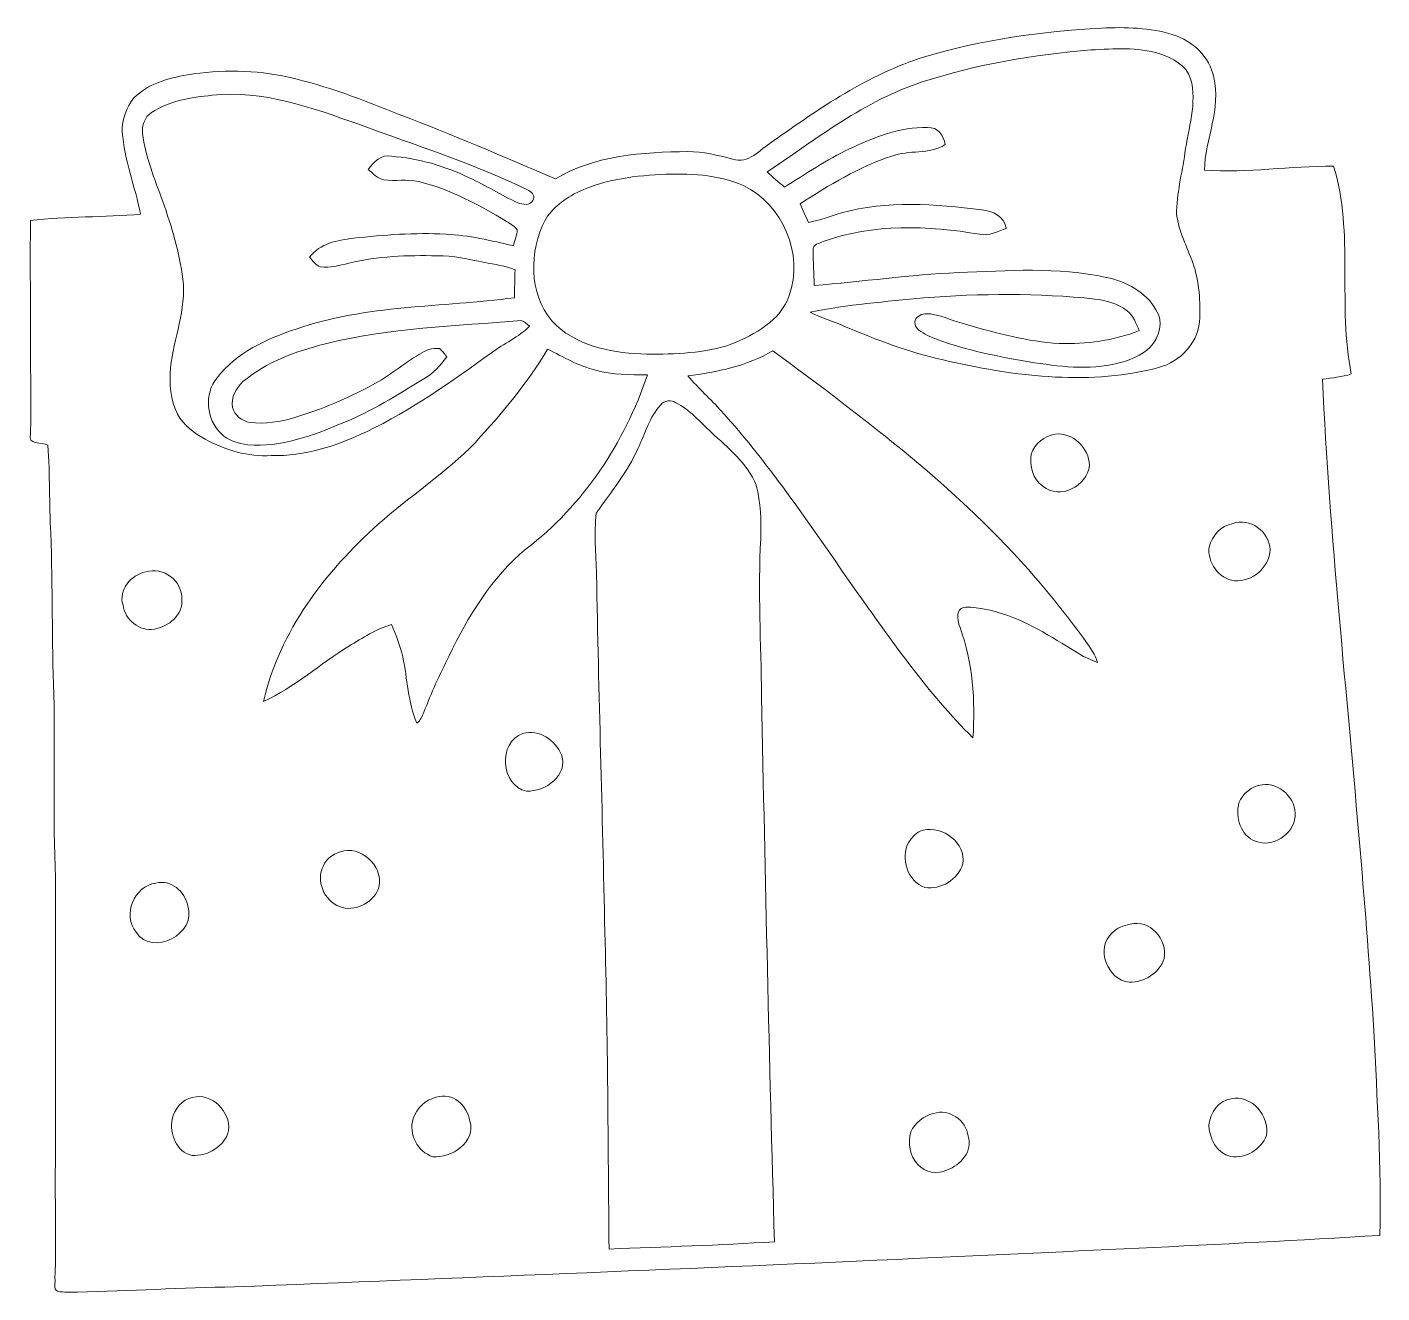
# Model space of a CAD drawing. Header units: centimetres. Extents: x -16.3 to 16.3, y -15.2 to 15.2.
import ezdxf

# ---------------------------------------------------------------- set-up
doc = ezdxf.new("R2010")
doc.units = ezdxf.units.CM
doc.header["$MEASUREMENT"] = 0
doc.layers.add('Layer 1', color=7, linetype='Continuous')

msp = doc.modelspace()

# ---------------------------------------------------------------- linework, layer by layer
at = {"layer": 'Layer 1', "color": 250, "lineweight": 9}
for points, knots in [([(9.53115, 15.1903), (10.10723, 15.21217), (10.69637, 15.20335), (11.25129, 15.02943), (11.25129, 15.02943), (11.71872, 14.87845), (12.13218, 14.5038), (12.22884, 14.00779), (12.22884, 14.00779), (12.41722, 13.24967), (12.02599, 12.52542), (12.00377, 11.77294), (12.00377, 11.77294), (13.04235, 11.70168), (14.07422, 11.8749), (15.11209, 11.87066), (15.11209, 11.87066), (15.6088, 10.24753), (15.20276, 8.52139), (15.53754, 6.87392), (15.53754, 6.87392), (15.31423, 6.79631), (15.07576, 6.78325), (14.84398, 6.74727), (14.84398, 6.74727), (15.01649, 2.96655), (15.43594, -0.79723), (15.74886, -4.56772), (15.74886, -4.56772), (15.87797, -6.01482), (15.98345, -7.46403), (16.08294, -8.91324), (16.08294, -8.91324), (16.15138, -10.55296), (16.27414, -12.19267), (16.22334, -13.83485), (16.22334, -13.83485), (12.36043, -14.06874), (8.49292, -14.22714), (4.62718, -14.41094), (4.62718, -14.41094), (-0.68777, -14.64836), (-6.00377, -14.86391), (-11.31979, -15.07169), (-11.31979, -15.07169), (-12.5785, -15.09145), (-13.8351, -15.17223), (-15.09346, -15.19799), (-15.09346, -15.19799), (-15.25362, -15.18811), (-15.41942, -15.21704), (-15.57676, -15.17647), (-15.57676, -15.17647), (-15.69177, -15.12602), (-15.61733, -14.95457), (-15.6392, -14.87378), (-15.6392, -14.87378), (-15.59687, -13.898), (-15.64661, -12.92186), (-15.62368, -11.94573), (-15.62368, -11.94573), (-15.62298, -9.71122), (-15.6198, -7.47708), (-15.62474, -5.24259), (-15.62474, -5.24259), (-15.68753, -3.77327), (-15.64026, -2.30254), (-15.6639, -0.83287), (-15.6639, -0.83287), (-15.71646, 0.45971), (-15.68612, 1.7537), (-15.7401, 3.04628), (-15.7401, 3.04628), (-15.77608, 3.75007), (-15.75668, 4.45633), (-15.80713, 5.15942), (-15.80713, 5.15942), (-15.95811, 5.25502), (-16.30772, 5.14143), (-16.22199, 5.44482), (-16.22199, 5.44482), (-16.21529, 7.1512), (-16.23751, 8.85759), (-16.22834, 10.56362), (-16.22834, 10.56362), (-15.34851, 10.67051), (-14.45951, 10.63523), (-13.57792, 10.71637), (-13.57792, 10.71637), (-13.71268, 11.37924), (-13.9688, 12.01918), (-14.01819, 12.69828), (-14.01819, 12.69828), (-14.0323, 12.99179), (-13.924, 13.2853), (-13.73773, 13.51002), (-13.73773, 13.51002), (-13.39977, 13.84975), (-12.91893, 13.98239), (-12.46103, 14.06494), (-12.46103, 14.06494), (-11.65317, 14.19512), (-10.81885, 14.187), (-10.01909, 14.00638), (-10.01909, 14.00638), (-9.10187, 13.8053), (-8.22733, 13.45605), (-7.35597, 13.11279), (-7.35597, 13.11279), (-6.09197, 12.62667), (-4.8456, 12.09715), (-3.60206, 11.56163), (-3.60206, 11.56163), (-2.64639, 12.13348), (-1.50339, 12.20862), (-0.41718, 12.2185), (-0.41718, 12.2185), (-0.05171, 12.2178), (0.30389, 12.13207), (0.65561, 12.04035), (0.65561, 12.04035), (1.04332, 11.89959), (1.31354, 12.26754), (1.60564, 12.45239), (1.60564, 12.45239), (2.74617, 13.25884), (3.92445, 14.07447), (5.271, 14.49639), (5.271, 14.49639), (6.65425, 14.90843), (8.09287, 15.10916), (9.53115, 15.1903), (9.53115, 15.1903), (9.53115, 15.1903), (9.53115, 15.1903), (9.53115, 15.1903)], [0, 0, 0, 0, 0.02857143, 0.02857143, 0.02857143, 0.02857143, 0.05714286, 0.05714286, 0.05714286, 0.05714286, 0.08571429, 0.08571429, 0.08571429, 0.08571429, 0.11428571, 0.11428571, 0.11428571, 0.11428571, 0.14285714, 0.14285714, 0.14285714, 0.14285714, 0.17142857, 0.17142857, 0.17142857, 0.17142857, 0.2, 0.2, 0.2, 0.2, 0.22857143, 0.22857143, 0.22857143, 0.22857143, 0.25714286, 0.25714286, 0.25714286, 0.25714286, 0.28571429, 0.28571429, 0.28571429, 0.28571429, 0.31428571, 0.31428571, 0.31428571, 0.31428571, 0.34285714, 0.34285714, 0.34285714, 0.34285714, 0.37142857, 0.37142857, 0.37142857, 0.37142857, 0.4, 0.4, 0.4, 0.4, 0.42857143, 0.42857143, 0.42857143, 0.42857143, 0.45714286, 0.45714286, 0.45714286, 0.45714286, 0.48571429, 0.48571429, 0.48571429, 0.48571429, 0.51428571, 0.51428571, 0.51428571, 0.51428571, 0.54285714, 0.54285714, 0.54285714, 0.54285714, 0.57142857, 0.57142857, 0.57142857, 0.57142857, 0.6, 0.6, 0.6, 0.6, 0.62857143, 0.62857143, 0.62857143, 0.62857143, 0.65714286, 0.65714286, 0.65714286, 0.65714286, 0.68571429, 0.68571429, 0.68571429, 0.68571429, 0.71428571, 0.71428571, 0.71428571, 0.71428571, 0.74285714, 0.74285714, 0.74285714, 0.74285714, 0.77142857, 0.77142857, 0.77142857, 0.77142857, 0.8, 0.8, 0.8, 0.8, 0.82857143, 0.82857143, 0.82857143, 0.82857143, 0.85714286, 0.85714286, 0.85714286, 0.85714286, 0.88571429, 0.88571429, 0.88571429, 0.88571429, 0.91428571, 0.91428571, 0.91428571, 0.91428571, 0.94285714, 0.94285714, 0.94285714, 0.94285714, 1, 1, 1, 1]), ([(9.28173, 14.66325), (7.9059, 14.54648), (6.53042, 14.32035), (5.21527, 13.89278), (5.21527, 13.89278), (3.83555, 13.44264), (2.68232, 12.53), (1.49346, 11.73096), (1.49346, 11.73096), (1.62046, 11.5962), (1.76863, 11.48508), (1.90939, 11.36584), (1.90939, 11.36584), (2.42091, 11.6851), (2.92186, 12.02765), (3.46866, 12.28588), (3.46866, 12.28588), (4.05674, 12.55964), (4.68786, 12.81505), (5.34685, 12.79776), (5.34685, 12.79776), (5.58886, 12.81505), (5.74232, 12.60585), (5.77018, 12.38748), (5.77018, 12.38748), (5.38037, 12.13983), (4.9027, 12.26824), (4.48537, 12.11055), (4.48537, 12.11055), (3.69373, 11.85443), (2.98218, 11.40923), (2.28333, 10.96755), (2.28333, 10.96755), (2.34542, 10.81515), (2.41668, 10.66698), (2.48265, 10.516), (2.48265, 10.516), (2.75535, 10.56186), (3.01076, 10.66981), (3.27534, 10.74601), (3.27534, 10.74601), (4.37354, 11.05292), (5.53453, 10.95485), (6.65178, 10.82044), (6.65178, 10.82044), (6.91883, 10.80175), (7.18765, 10.65393), (7.24092, 10.37383), (7.24092, 10.37383), (7.0363, 10.30045), (6.82464, 10.18227), (6.60098, 10.23307), (6.60098, 10.23307), (5.35567, 10.44085), (4.04016, 10.49624), (2.83648, 10.05703), (2.83648, 10.05703), (2.75147, 10.01858), (2.58354, 9.98753), (2.59413, 9.85807), (2.59413, 9.85807), (2.5913, 9.57267), (2.61847, 9.28762), (2.622, 9.00223), (2.622, 9.00223), (3.7784, 9.09218), (4.9281, 9.25975), (6.08768, 9.30985), (6.08768, 9.30985), (7.27231, 9.35747), (8.47881, 9.45096), (9.64686, 9.19555), (9.64686, 9.19555), (10.11923, 9.09501), (10.60112, 8.8523), (10.83995, 8.41273), (10.83995, 8.41273), (11.02975, 8.13439), (10.92709, 7.74634), (10.70167, 7.52021), (10.70167, 7.52021), (10.48682, 7.31877), (10.20813, 7.19777), (9.92414, 7.13074), (9.92414, 7.13074), (9.22423, 6.95118), (8.49363, 7.05877), (7.79054, 7.1632), (7.79054, 7.1632), (7.04301, 7.29161), (6.29441, 7.4426), (5.58004, 7.70259), (5.58004, 7.70259), (5.42411, 7.76151), (5.26924, 7.83171), (5.13413, 7.92978), (5.13413, 7.92978), (5.05264, 7.99469), (5.00219, 8.15062), (5.09073, 8.22788), (5.09073, 8.22788), (5.16835, 8.3196), (5.30205, 8.32913), (5.41494, 8.3196), (5.41494, 8.3196), (5.7148, 8.2681), (5.99279, 8.13792), (6.28595, 8.06031), (6.28595, 8.06031), (7.01337, 7.85005), (7.7528, 7.65356), (8.51197, 7.60593), (8.51197, 7.60593), (9.16426, 7.58723), (9.83101, 7.6719), (10.43885, 7.91849), (10.43885, 7.91849), (10.36088, 8.08642), (10.29809, 8.2748), (10.14816, 8.39333), (10.14816, 8.39333), (9.92802, 8.56937), (9.6451, 8.64098), (9.37063, 8.67555), (9.37063, 8.67555), (8.00503, 8.81878), (6.62779, 8.81278), (5.26007, 8.7006), (5.26007, 8.7006), (4.34496, 8.61699), (3.42562, 8.53797), (2.52322, 8.35982), (2.52322, 8.35982), (2.78674, 8.21553), (3.08061, 8.14004), (3.35366, 8.01727), (3.35366, 8.01727), (4.12342, 7.69307), (4.90412, 7.38792), (5.72327, 7.21153), (5.72327, 7.21153), (7.37744, 6.82665), (9.12757, 6.59558), (10.80009, 7.00057), (10.80009, 7.00057), (11.34407, 7.1124), (11.83726, 7.55795), (11.8877, 8.13016), (11.8877, 8.13016), (11.91452, 8.60641), (11.88277, 9.09501), (11.72684, 9.54868), (11.72684, 9.54868), (11.58185, 9.92792), (11.39734, 10.29904), (11.33349, 10.70332), (11.33349, 10.70332), (11.33737, 11.20427), (11.46472, 11.6918), (11.5374, 12.18463), (11.5374, 12.18463), (11.61183, 12.77624), (11.8422, 13.37597), (11.6718, 13.97251), (11.6718, 13.97251), (11.57126, 14.30095), (11.23048, 14.4657), (10.92991, 14.57188), (10.92991, 14.57188), (10.39828, 14.73769), (9.8296, 14.69253), (9.28173, 14.66325), (9.28173, 14.66325), (9.28173, 14.66325), (9.28173, 14.66325), (9.28173, 14.66325)], [0, 0, 0, 0, 0.02222222, 0.02222222, 0.02222222, 0.02222222, 0.04444444, 0.04444444, 0.04444444, 0.04444444, 0.06666667, 0.06666667, 0.06666667, 0.06666667, 0.08888889, 0.08888889, 0.08888889, 0.08888889, 0.11111111, 0.11111111, 0.11111111, 0.11111111, 0.13333333, 0.13333333, 0.13333333, 0.13333333, 0.15555556, 0.15555556, 0.15555556, 0.15555556, 0.17777778, 0.17777778, 0.17777778, 0.17777778, 0.2, 0.2, 0.2, 0.2, 0.22222222, 0.22222222, 0.22222222, 0.22222222, 0.24444444, 0.24444444, 0.24444444, 0.24444444, 0.26666667, 0.26666667, 0.26666667, 0.26666667, 0.28888889, 0.28888889, 0.28888889, 0.28888889, 0.31111111, 0.31111111, 0.31111111, 0.31111111, 0.33333333, 0.33333333, 0.33333333, 0.33333333, 0.35555556, 0.35555556, 0.35555556, 0.35555556, 0.37777778, 0.37777778, 0.37777778, 0.37777778, 0.4, 0.4, 0.4, 0.4, 0.42222222, 0.42222222, 0.42222222, 0.42222222, 0.44444444, 0.44444444, 0.44444444, 0.44444444, 0.46666667, 0.46666667, 0.46666667, 0.46666667, 0.48888889, 0.48888889, 0.48888889, 0.48888889, 0.51111111, 0.51111111, 0.51111111, 0.51111111, 0.53333333, 0.53333333, 0.53333333, 0.53333333, 0.55555556, 0.55555556, 0.55555556, 0.55555556, 0.57777778, 0.57777778, 0.57777778, 0.57777778, 0.6, 0.6, 0.6, 0.6, 0.62222222, 0.62222222, 0.62222222, 0.62222222, 0.64444444, 0.64444444, 0.64444444, 0.64444444, 0.66666667, 0.66666667, 0.66666667, 0.66666667, 0.68888889, 0.68888889, 0.68888889, 0.68888889, 0.71111111, 0.71111111, 0.71111111, 0.71111111, 0.73333333, 0.73333333, 0.73333333, 0.73333333, 0.75555556, 0.75555556, 0.75555556, 0.75555556, 0.77777778, 0.77777778, 0.77777778, 0.77777778, 0.8, 0.8, 0.8, 0.8, 0.82222222, 0.82222222, 0.82222222, 0.82222222, 0.84444444, 0.84444444, 0.84444444, 0.84444444, 0.86666667, 0.86666667, 0.86666667, 0.86666667, 0.88888889, 0.88888889, 0.88888889, 0.88888889, 0.91111111, 0.91111111, 0.91111111, 0.91111111, 0.93333333, 0.93333333, 0.93333333, 0.93333333, 0.95555556, 0.95555556, 0.95555556, 0.95555556, 1, 1, 1, 1]), ([(-11.85954, 13.57387), (-12.36119, 13.52096), (-12.88965, 13.44617), (-13.31581, 13.15548), (-13.31581, 13.15548), (-13.48796, 13.05317), (-13.54794, 12.84327), (-13.53241, 12.65453), (-13.53241, 12.65453), (-13.45868, 12.08727), (-13.24067, 11.55598), (-13.04382, 11.02364), (-13.04382, 11.02364), (-12.83462, 10.41334), (-12.63777, 9.79174), (-12.56016, 9.14933), (-12.56016, 9.14933), (-12.47161, 8.41908), (-12.78417, 7.73681), (-12.86037, 7.02279), (-12.86037, 7.02279), (-12.89036, 6.64567), (-12.86249, 6.25021), (-12.6928, 5.90554), (-12.6928, 5.90554), (-12.5404, 5.64131), (-12.28958, 5.44799), (-12.02499, 5.30476), (-12.02499, 5.30476), (-11.53887, 5.04724), (-10.99277, 4.87332), (-10.43643, 4.91177), (-10.43643, 4.91177), (-9.63527, 4.88849), (-8.86163, 5.14848), (-8.14478, 5.48468), (-8.14478, 5.48468), (-7.07481, 6.00044), (-6.09973, 6.68765), (-5.13982, 7.38157), (-5.13982, 7.38157), (-4.84208, 7.60734), (-4.48436, 7.7548), (-4.2233, 8.0268), (-4.2233, 8.0268), (-4.28823, 8.07583), (-4.34748, 8.13898), (-4.42721, 8.16297), (-4.42721, 8.16297), (-5.99883, 8.01833), (-7.59515, 7.98552), (-9.13503, 7.60135), (-9.13503, 7.60135), (-9.83953, 7.41578), (-10.55038, 7.1639), (-11.11624, 6.68977), (-11.11624, 6.68977), (-11.28063, 6.53172), (-11.41504, 6.30665), (-11.36671, 6.06888), (-11.36671, 6.06888), (-11.32332, 5.87697), (-11.13882, 5.74679), (-10.95431, 5.70799), (-10.95431, 5.70799), (-10.58848, 5.66707), (-10.21982, 5.7228), (-9.86951, 5.82723), (-9.86951, 5.82723), (-9.22146, 6.02125), (-8.59917, 6.29325), (-8.00261, 6.6111), (-8.00261, 6.6111), (-7.59868, 6.81359), (-7.26143, 7.12157), (-6.87125, 7.3477), (-6.87125, 7.3477), (-6.73155, 7.44224), (-6.56504, 7.50857), (-6.39253, 7.48528), (-6.39253, 7.48528), (-6.32022, 7.43131), (-6.27012, 7.35511), (-6.21509, 7.2849), (-6.21509, 7.2849), (-6.36996, 7.07818), (-6.53788, 6.87745), (-6.77001, 6.75397), (-6.77001, 6.75397), (-7.40113, 6.37227), (-8.02625, 5.97257), (-8.71346, 5.69705), (-8.71346, 5.69705), (-9.43418, 5.39402), (-10.20184, 5.10121), (-10.99735, 5.17212), (-10.99735, 5.17212), (-11.22948, 5.19928), (-11.47431, 5.26878), (-11.64258, 5.43988), (-11.64258, 5.43988), (-11.99889, 5.7796), (-12.05921, 6.4012), (-11.73678, 6.7829), (-11.73678, 6.7829), (-11.27252, 7.39038), (-10.54298, 7.71424), (-9.83882, 7.95448), (-9.83882, 7.95448), (-8.14972, 8.53621), (-6.34032, 8.47765), (-4.58949, 8.70589), (-4.58949, 8.70589), (-4.58314, 8.92991), (-4.57714, 9.15392), (-4.57291, 9.37758), (-4.57291, 9.37758), (-4.80856, 9.47177), (-5.0615, 9.50564), (-5.30916, 9.55432), (-5.30916, 9.55432), (-5.68557, 9.62876), (-6.06339, 9.71907), (-6.44968, 9.7159), (-6.44968, 9.7159), (-7.15842, 9.72613), (-7.87597, 9.71202), (-8.5667, 9.53527), (-8.5667, 9.53527), (-8.79107, 9.48835), (-9.01861, 9.41004), (-9.25074, 9.45308), (-9.25074, 9.45308), (-9.37068, 9.48236), (-9.43771, 9.59701), (-9.51603, 9.68238), (-9.51603, 9.68238), (-9.26697, 10.01364), (-8.84505, 10.08631), (-8.46158, 10.13782), (-8.46158, 10.13782), (-7.72392, 10.21613), (-6.98203, 10.27717), (-6.23978, 10.23342), (-6.23978, 10.23342), (-5.68733, 10.21084), (-5.14723, 10.08137), (-4.61242, 9.9512), (-4.61242, 9.9512), (-4.57997, 10.08032), (-4.52599, 10.20626), (-4.52106, 10.34067), (-4.52106, 10.34067), (-4.58137, 10.43556), (-4.68897, 10.48319), (-4.78105, 10.54069), (-4.78105, 10.54069), (-5.44356, 10.94074), (-6.13465, 11.31962), (-6.89348, 11.49848), (-6.89348, 11.49848), (-7.16618, 11.5648), (-7.45052, 11.50166), (-7.72639, 11.54329), (-7.72639, 11.54329), (-7.88161, 11.56939), (-7.99238, 11.6911), (-8.1028, 11.7927), (-8.1028, 11.7927), (-7.97016, 11.96415), (-7.79095, 12.16417), (-7.54647, 12.10667), (-7.54647, 12.10667), (-6.89418, 12.06469), (-6.25954, 11.8696), (-5.67181, 11.58915), (-5.67181, 11.58915), (-5.2693, 11.41558), (-4.90805, 11.16017), (-4.50376, 10.99013), (-4.50376, 10.99013), (-4.38558, 10.94462), (-4.21766, 10.91393), (-4.14746, 11.04622), (-4.14746, 11.04622), (-4.07478, 11.1383), (-4.15769, 11.24166), (-4.24447, 11.28152), (-4.24447, 11.28152), (-5.55645, 11.93522), (-6.96192, 12.36773), (-8.33317, 12.87537), (-8.33317, 12.87537), (-9.46205, 13.27613), (-10.64068, 13.70511), (-11.85954, 13.57387), (-11.85954, 13.57387), (-11.85954, 13.57387), (-11.85954, 13.57387), (-11.85954, 13.57387)], [0, 0, 0, 0, 0.01960784, 0.01960784, 0.01960784, 0.01960784, 0.03921569, 0.03921569, 0.03921569, 0.03921569, 0.05882353, 0.05882353, 0.05882353, 0.05882353, 0.07843137, 0.07843137, 0.07843137, 0.07843137, 0.09803922, 0.09803922, 0.09803922, 0.09803922, 0.11764706, 0.11764706, 0.11764706, 0.11764706, 0.1372549, 0.1372549, 0.1372549, 0.1372549, 0.15686275, 0.15686275, 0.15686275, 0.15686275, 0.17647059, 0.17647059, 0.17647059, 0.17647059, 0.19607843, 0.19607843, 0.19607843, 0.19607843, 0.21568627, 0.21568627, 0.21568627, 0.21568627, 0.23529412, 0.23529412, 0.23529412, 0.23529412, 0.25490196, 0.25490196, 0.25490196, 0.25490196, 0.2745098, 0.2745098, 0.2745098, 0.2745098, 0.29411765, 0.29411765, 0.29411765, 0.29411765, 0.31372549, 0.31372549, 0.31372549, 0.31372549, 0.33333333, 0.33333333, 0.33333333, 0.33333333, 0.35294118, 0.35294118, 0.35294118, 0.35294118, 0.37254902, 0.37254902, 0.37254902, 0.37254902, 0.39215686, 0.39215686, 0.39215686, 0.39215686, 0.41176471, 0.41176471, 0.41176471, 0.41176471, 0.43137255, 0.43137255, 0.43137255, 0.43137255, 0.45098039, 0.45098039, 0.45098039, 0.45098039, 0.47058824, 0.47058824, 0.47058824, 0.47058824, 0.49019608, 0.49019608, 0.49019608, 0.49019608, 0.50980392, 0.50980392, 0.50980392, 0.50980392, 0.52941176, 0.52941176, 0.52941176, 0.52941176, 0.54901961, 0.54901961, 0.54901961, 0.54901961, 0.56862745, 0.56862745, 0.56862745, 0.56862745, 0.58823529, 0.58823529, 0.58823529, 0.58823529, 0.60784314, 0.60784314, 0.60784314, 0.60784314, 0.62745098, 0.62745098, 0.62745098, 0.62745098, 0.64705882, 0.64705882, 0.64705882, 0.64705882, 0.66666667, 0.66666667, 0.66666667, 0.66666667, 0.68627451, 0.68627451, 0.68627451, 0.68627451, 0.70588235, 0.70588235, 0.70588235, 0.70588235, 0.7254902, 0.7254902, 0.7254902, 0.7254902, 0.74509804, 0.74509804, 0.74509804, 0.74509804, 0.76470588, 0.76470588, 0.76470588, 0.76470588, 0.78431373, 0.78431373, 0.78431373, 0.78431373, 0.80392157, 0.80392157, 0.80392157, 0.80392157, 0.82352941, 0.82352941, 0.82352941, 0.82352941, 0.84313725, 0.84313725, 0.84313725, 0.84313725, 0.8627451, 0.8627451, 0.8627451, 0.8627451, 0.88235294, 0.88235294, 0.88235294, 0.88235294, 0.90196078, 0.90196078, 0.90196078, 0.90196078, 0.92156863, 0.92156863, 0.92156863, 0.92156863, 0.94117647, 0.94117647, 0.94117647, 0.94117647, 0.96078431, 0.96078431, 0.96078431, 0.96078431, 1, 1, 1, 1]), ([(-1.07229, 11.67064), (-1.78808, 11.62689), (-2.52574, 11.53376), (-3.16744, 11.19227), (-3.16744, 11.19227), (-3.47612, 11.01059), (-3.78692, 10.77423), (-3.91745, 10.42745), (-3.91745, 10.42745), (-4.25294, 9.65769), (-4.20672, 8.64486), (-3.57984, 8.03491), (-3.57984, 8.03491), (-2.98858, 7.51562), (-2.17049, 7.36181), (-1.40637, 7.35123), (-1.40637, 7.35123), (-0.72057, 7.35052), (-0.0122, 7.36287), (0.6415, 7.595), (0.6415, 7.595), (1.19995, 7.82924), (1.80567, 8.15097), (2.02298, 8.75775), (2.02298, 8.75775), (2.36976, 9.74976), (1.86846, 10.95132), (0.91949, 11.40359), (0.91949, 11.40359), (0.29613, 11.67487), (-0.40343, 11.69886), (-1.07229, 11.67064), (-1.07229, 11.67064), (-1.07229, 11.67064), (-1.07229, 11.67064), (-1.07229, 11.67064)], [0, 0, 0, 0, 0.1, 0.1, 0.1, 0.1, 0.2, 0.2, 0.2, 0.2, 0.3, 0.3, 0.3, 0.3, 0.4, 0.4, 0.4, 0.4, 0.5, 0.5, 0.5, 0.5, 0.6, 0.6, 0.6, 0.6, 0.7, 0.7, 0.7, 0.7, 0.8, 0.8, 0.8, 0.8, 1, 1, 1, 1]), ([(-3.79045, 7.4687), (-4.2727, 6.65132), (-4.889, 5.92671), (-5.52752, 5.22892), (-5.52752, 5.22892), (-6.23625, 4.49302), (-7.10162, 3.93704), (-7.86221, 3.25971), (-7.86221, 3.25971), (-9.13856, 2.12624), (-10.23534, 0.68937), (-10.62093, -0.99938), (-10.62093, -0.99938), (-9.87551, -0.66), (-9.26097, -0.09627), (-8.56741, 0.3313), (-8.56741, 0.3313), (-8.23827, 0.52568), (-7.91512, 0.74652), (-7.54259, 0.84847), (-7.54259, 0.84847), (-7.43429, 0.59659), (-7.33269, 0.34047), (-7.27448, 0.0713), (-7.27448, 0.0713), (-7.15842, -0.45786), (-7.15207, -1.01913), (-6.93264, -1.52149), (-6.93264, -1.52149), (-6.8448, -1.45728), (-6.80317, -1.35392), (-6.76436, -1.25655), (-6.76436, -1.25655), (-6.59185, -0.79865), (-6.38266, -0.3552), (-6.16923, 0.08471), (-6.16923, 0.08471), (-5.69862, 1.03862), (-5.14053, 1.98583), (-4.30869, 2.66987), (-4.30869, 2.66987), (-2.92826, 3.71303), (-1.94224, 5.22292), (-1.38803, 6.85063), (-1.38803, 6.85063), (-1.80678, 6.85981), (-2.23434, 6.8464), (-2.63968, 6.96635), (-2.63968, 6.96635), (-3.05067, 7.06301), (-3.41262, 7.2909), (-3.79045, 7.4687), (-3.79045, 7.4687), (-3.79045, 7.4687), (-3.79045, 7.4687), (-3.79045, 7.4687)], [0, 0, 0, 0, 0.06666667, 0.06666667, 0.06666667, 0.06666667, 0.13333333, 0.13333333, 0.13333333, 0.13333333, 0.2, 0.2, 0.2, 0.2, 0.26666667, 0.26666667, 0.26666667, 0.26666667, 0.33333333, 0.33333333, 0.33333333, 0.33333333, 0.4, 0.4, 0.4, 0.4, 0.46666667, 0.46666667, 0.46666667, 0.46666667, 0.53333333, 0.53333333, 0.53333333, 0.53333333, 0.6, 0.6, 0.6, 0.6, 0.66666667, 0.66666667, 0.66666667, 0.66666667, 0.73333333, 0.73333333, 0.73333333, 0.73333333, 0.8, 0.8, 0.8, 0.8, 0.86666667, 0.86666667, 0.86666667, 0.86666667, 1, 1, 1, 1]), ([(-0.4193, 6.82488), (-0.15754, 6.53278), (0.12997, 6.26538), (0.39491, 5.97645), (0.39491, 5.97645), (1.588, 4.64965), (2.58213, 3.1627), (3.59813, 1.70079), (3.59813, 1.70079), (4.48325, 0.4643), (5.35214, -0.80041), (6.43799, -1.87285), (6.43799, -1.87285), (6.5022, -0.9828), (6.4327, -0.06593), (6.12896, 0.77898), (6.12896, 0.77898), (6.08169, 0.91938), (6.02172, 1.12717), (6.15401, 1.23935), (6.15401, 1.23935), (6.30217, 1.30814), (6.47856, 1.24464), (6.63167, 1.23618), (6.63167, 1.23618), (7.3411, 1.12611), (7.97399, 0.7691), (8.57688, 0.40009), (8.57688, 0.40009), (8.85628, 0.2364), (9.12228, 0.03779), (9.43519, -0.05887), (9.43519, -0.05887), (9.38333, 0.12987), (9.25951, 0.2865), (9.15227, 0.44595), (9.15227, 0.44595), (8.76703, 0.97336), (8.36381, 1.48806), (7.93553, 1.9816), (7.93553, 1.9816), (6.11591, 4.10073), (3.85707, 5.77537), (1.62752, 7.43378), (1.62752, 7.43378), (1.00733, 7.06018), (0.28767, 6.92366), (-0.4193, 6.82488), (-0.4193, 6.82488), (-0.4193, 6.82488), (-0.4193, 6.82488), (-0.4193, 6.82488)], [0, 0, 0, 0, 0.07142857, 0.07142857, 0.07142857, 0.07142857, 0.14285714, 0.14285714, 0.14285714, 0.14285714, 0.21428571, 0.21428571, 0.21428571, 0.21428571, 0.28571429, 0.28571429, 0.28571429, 0.28571429, 0.35714286, 0.35714286, 0.35714286, 0.35714286, 0.42857143, 0.42857143, 0.42857143, 0.42857143, 0.5, 0.5, 0.5, 0.5, 0.57142857, 0.57142857, 0.57142857, 0.57142857, 0.64285714, 0.64285714, 0.64285714, 0.64285714, 0.71428571, 0.71428571, 0.71428571, 0.71428571, 0.78571429, 0.78571429, 0.78571429, 0.78571429, 0.85714286, 0.85714286, 0.85714286, 0.85714286, 1, 1, 1, 1]), ([(-1.07053, 6.1345), (-1.33652, 5.8364), (-1.44659, 5.44587), (-1.6124, 5.09063), (-1.6124, 5.09063), (-1.86181, 4.51842), (-2.26821, 4.03547), (-2.62028, 3.52676), (-2.62028, 3.52676), (-2.67778, 3.04064), (-2.62452, 2.54816), (-2.61393, 2.05991), (-2.61393, 2.05991), (-2.56348, -0.80958), (-2.46965, -3.67802), (-2.41461, -6.54716), (-2.41461, -6.54716), (-2.33771, -9.0854), (-2.34053, -11.62435), (-2.31125, -14.16294), (-2.31125, -14.16294), (-0.98516, -14.11072), (0.34199, -14.07333), (1.66632, -13.98761), (1.66632, -13.98761), (1.53579, -9.61527), (1.44654, -5.24188), (1.35305, -0.86885), (1.35305, -0.86885), (1.34494, 0.39304), (1.26415, 1.65598), (1.33612, 2.91752), (1.33612, 2.91752), (1.34847, 3.34649), (1.33824, 3.78253), (1.22605, 4.19916), (1.22605, 4.19916), (1.01439, 4.73538), (0.54449, 5.09133), (0.14267, 5.47798), (0.14267, 5.47798), (-0.12614, 5.72598), (-0.37309, 6.01314), (-0.70223, 6.18318), (-0.70223, 6.18318), (-0.81653, 6.2555), (-0.98092, 6.2361), (-1.07053, 6.1345), (-1.07053, 6.1345), (-1.07053, 6.1345), (-1.07053, 6.1345), (-1.07053, 6.1345)], [0, 0, 0, 0, 0.07142857, 0.07142857, 0.07142857, 0.07142857, 0.14285714, 0.14285714, 0.14285714, 0.14285714, 0.21428571, 0.21428571, 0.21428571, 0.21428571, 0.28571429, 0.28571429, 0.28571429, 0.28571429, 0.35714286, 0.35714286, 0.35714286, 0.35714286, 0.42857143, 0.42857143, 0.42857143, 0.42857143, 0.5, 0.5, 0.5, 0.5, 0.57142857, 0.57142857, 0.57142857, 0.57142857, 0.64285714, 0.64285714, 0.64285714, 0.64285714, 0.71428571, 0.71428571, 0.71428571, 0.71428571, 0.78571429, 0.78571429, 0.78571429, 0.78571429, 0.85714286, 0.85714286, 0.85714286, 0.85714286, 1, 1, 1, 1]), ([(8.41567, 5.42718), (8.16343, 5.37602), (7.91507, 5.20387), (7.84099, 4.94775), (7.84099, 4.94775), (7.80113, 4.66976), (7.86463, 4.33674), (8.12251, 4.18011), (8.12251, 4.18011), (8.5088, 3.82627), (9.19636, 4.18399), (9.2387, 4.674), (9.2387, 4.674), (9.23587, 5.09204), (8.8397, 5.47798), (8.41567, 5.42718), (8.41567, 5.42718), (8.41567, 5.42718), (8.41567, 5.42718), (8.41567, 5.42718)], [0, 0, 0, 0, 0.16666667, 0.16666667, 0.16666667, 0.16666667, 0.33333333, 0.33333333, 0.33333333, 0.33333333, 0.5, 0.5, 0.5, 0.5, 0.66666667, 0.66666667, 0.66666667, 0.66666667, 1, 1, 1, 1]), ([(12.68533, 3.27629), (12.40488, 3.23113), (12.19039, 2.98207), (12.1163, 2.7182), (12.1163, 2.7182), (12.07432, 2.34284), (12.34526, 1.95196), (12.72802, 1.90222), (12.72802, 1.90222), (13.15488, 1.87294), (13.57328, 2.21831), (13.58562, 2.65646), (13.58562, 2.65646), (13.56305, 3.08932), (13.1069, 3.42904), (12.68533, 3.27629), (12.68533, 3.27629), (12.68533, 3.27629), (12.68533, 3.27629), (12.68533, 3.27629)], [0, 0, 0, 0, 0.16666667, 0.16666667, 0.16666667, 0.16666667, 0.33333333, 0.33333333, 0.33333333, 0.33333333, 0.5, 0.5, 0.5, 0.5, 0.66666667, 0.66666667, 0.66666667, 0.66666667, 1, 1, 1, 1]), ([(-13.45586, 2.11353), (-13.80441, 2.05356), (-14.11979, 1.67644), (-14.00055, 1.31837), (-14.00055, 1.31837), (-13.95469, 0.9663), (-13.60756, 0.67103), (-13.24702, 0.74158), (-13.24702, 0.74158), (-12.91117, 0.79838), (-12.54146, 1.08237), (-12.58803, 1.45878), (-12.58803, 1.45878), (-12.56616, 1.90222), (-13.03288, 2.249), (-13.45586, 2.11353), (-13.45586, 2.11353), (-13.45586, 2.11353), (-13.45586, 2.11353), (-13.45586, 2.11353)], [0, 0, 0, 0, 0.16666667, 0.16666667, 0.16666667, 0.16666667, 0.33333333, 0.33333333, 0.33333333, 0.33333333, 0.5, 0.5, 0.5, 0.5, 0.66666667, 0.66666667, 0.66666667, 0.66666667, 1, 1, 1, 1]), ([(-4.3863, -1.77267), (-4.9906, -1.97022), (-4.92533, -3.03385), (-4.29457, -3.15273), (-4.29457, -3.15273), (-3.84901, -3.17672), (-3.28456, -2.77208), (-3.45425, -2.28278), (-3.45425, -2.28278), (-3.59818, -1.93388), (-4.00035, -1.65096), (-4.3863, -1.77267), (-4.3863, -1.77267), (-4.3863, -1.77267), (-4.3863, -1.77267), (-4.3863, -1.77267)], [0, 0, 0, 0, 0.2, 0.2, 0.2, 0.2, 0.4, 0.4, 0.4, 0.4, 0.6, 0.6, 0.6, 0.6, 1, 1, 1, 1]), ([(13.39089, -3.00174), (13.14606, -3.03102), (12.92487, -3.20847), (12.83703, -3.43778), (12.83703, -3.43778), (12.74284, -3.77891), (12.87725, -4.23011), (13.2339, -4.361), (13.2339, -4.361), (13.63819, -4.51869), (14.15853, -4.19907), (14.18676, -3.76163), (14.18676, -3.76163), (14.22592, -3.33794), (13.8114, -2.93895), (13.39089, -3.00174), (13.39089, -3.00174), (13.39089, -3.00174), (13.39089, -3.00174), (13.39089, -3.00174)], [0, 0, 0, 0, 0.16666667, 0.16666667, 0.16666667, 0.16666667, 0.33333333, 0.33333333, 0.33333333, 0.33333333, 0.5, 0.5, 0.5, 0.5, 0.66666667, 0.66666667, 0.66666667, 0.66666667, 1, 1, 1, 1]), ([(5.24208, -4.09606), (5.08756, -4.12816), (4.98032, -4.2601), (4.89635, -4.38393), (4.89635, -4.38393), (4.68363, -4.76175), (4.86778, -5.3262), (5.28265, -5.47295), (5.28265, -5.47295), (5.66647, -5.53433), (6.08204, -5.27681), (6.19563, -4.90392), (6.19563, -4.90392), (6.28665, -4.40545), (5.70351, -3.97259), (5.24208, -4.09606), (5.24208, -4.09606), (5.24208, -4.09606), (5.24208, -4.09606), (5.24208, -4.09606)], [0, 0, 0, 0, 0.16666667, 0.16666667, 0.16666667, 0.16666667, 0.33333333, 0.33333333, 0.33333333, 0.33333333, 0.5, 0.5, 0.5, 0.5, 0.66666667, 0.66666667, 0.66666667, 0.66666667, 1, 1, 1, 1]), ([(-8.693, -4.58889), (-8.89267, -4.63794), (-9.0934, -4.75364), (-9.1816, -4.94766), (-9.1816, -4.94766), (-9.37245, -5.30327), (-9.16679, -5.79186), (-8.79319, -5.93015), (-8.79319, -5.93015), (-8.44147, -6.0695), (-8.01637, -5.8543), (-7.86256, -5.52305), (-7.86256, -5.52305), (-7.69922, -5.03621), (-8.19911, -4.49787), (-8.693, -4.58889), (-8.693, -4.58889), (-8.693, -4.58889), (-8.693, -4.58889), (-8.693, -4.58889)], [0, 0, 0, 0, 0.16666667, 0.16666667, 0.16666667, 0.16666667, 0.33333333, 0.33333333, 0.33333333, 0.33333333, 0.5, 0.5, 0.5, 0.5, 0.66666667, 0.66666667, 0.66666667, 0.66666667, 1, 1, 1, 1]), ([(-13.20856, -5.36606), (-13.73844, -5.43697), (-14.02807, -6.13476), (-13.68234, -6.54822), (-13.68234, -6.54822), (-13.3017, -7.14865), (-12.20526, -6.56868), (-12.44586, -5.91251), (-12.44586, -5.91251), (-12.49983, -5.56855), (-12.85296, -5.27116), (-13.20856, -5.36606), (-13.20856, -5.36606), (-13.20856, -5.36606), (-13.20856, -5.36606), (-13.20856, -5.36606)], [0, 0, 0, 0, 0.2, 0.2, 0.2, 0.2, 0.4, 0.4, 0.4, 0.4, 0.6, 0.6, 0.6, 0.6, 1, 1, 1, 1]), ([(10.2166, -6.35631), (10.05926, -6.38206), (9.90262, -6.44627), (9.78903, -6.56092), (9.78903, -6.56092), (9.37593, -6.92357), (9.6705, -7.70074), (10.20178, -7.74484), (10.20178, -7.74484), (10.56126, -7.75966), (10.92603, -7.52188), (11.04068, -7.17722), (11.04068, -7.17722), (11.12006, -6.72496), (10.69038, -6.21696), (10.2166, -6.35631), (10.2166, -6.35631), (10.2166, -6.35631), (10.2166, -6.35631), (10.2166, -6.35631)], [0, 0, 0, 0, 0.16666667, 0.16666667, 0.16666667, 0.16666667, 0.33333333, 0.33333333, 0.33333333, 0.33333333, 0.5, 0.5, 0.5, 0.5, 0.66666667, 0.66666667, 0.66666667, 0.66666667, 1, 1, 1, 1]), ([(-12.32662, -10.51627), (-12.58485, -10.55861), (-12.76406, -10.80096), (-12.8198, -11.04332), (-12.8198, -11.04332), (-12.88824, -11.38763), (-12.71573, -11.83354), (-12.34108, -11.9108), (-12.34108, -11.9108), (-11.96396, -11.94114), (-11.54733, -11.69349), (-11.4602, -11.30932), (-11.4602, -11.30932), (-11.41363, -10.85811), (-11.87048, -10.39667), (-12.32662, -10.51627), (-12.32662, -10.51627), (-12.32662, -10.51627), (-12.32662, -10.51627), (-12.32662, -10.51627)], [0, 0, 0, 0, 0.16666667, 0.16666667, 0.16666667, 0.16666667, 0.33333333, 0.33333333, 0.33333333, 0.33333333, 0.5, 0.5, 0.5, 0.5, 0.66666667, 0.66666667, 0.66666667, 0.66666667, 1, 1, 1, 1]), ([(-6.47085, -10.51521), (-6.72591, -10.56848), (-6.93687, -10.78086), (-7.02224, -11.02321), (-7.02224, -11.02321), (-7.14113, -11.39963), (-6.92205, -11.82331), (-6.55023, -11.94467), (-6.55023, -11.94467), (-6.10467, -11.98277), (-5.50918, -11.59119), (-5.6584, -11.08601), (-5.6584, -11.08601), (-5.71908, -10.71489), (-6.07398, -10.37797), (-6.47085, -10.51521), (-6.47085, -10.51521), (-6.47085, -10.51521), (-6.47085, -10.51521), (-6.47085, -10.51521)], [0, 0, 0, 0, 0.16666667, 0.16666667, 0.16666667, 0.16666667, 0.33333333, 0.33333333, 0.33333333, 0.33333333, 0.5, 0.5, 0.5, 0.5, 0.66666667, 0.66666667, 0.66666667, 0.66666667, 1, 1, 1, 1]), ([(12.6497, -10.55084), (12.34773, -10.59635), (12.14523, -10.88563), (12.11454, -11.17491), (12.11454, -11.17491), (12.11595, -11.50158), (12.29869, -11.8593), (12.64088, -11.93867), (12.64088, -11.93867), (12.99648, -11.99265), (13.3736, -11.76863), (13.49743, -11.43067), (13.49743, -11.43067), (13.58457, -10.96783), (13.13125, -10.44218), (12.6497, -10.55084), (12.6497, -10.55084), (12.6497, -10.55084), (12.6497, -10.55084), (12.6497, -10.55084)], [0, 0, 0, 0, 0.16666667, 0.16666667, 0.16666667, 0.16666667, 0.33333333, 0.33333333, 0.33333333, 0.33333333, 0.5, 0.5, 0.5, 0.5, 0.66666667, 0.66666667, 0.66666667, 0.66666667, 1, 1, 1, 1]), ([(5.48832, -10.90292), (5.25301, -10.95795), (5.04911, -11.13152), (4.94574, -11.34812), (4.94574, -11.34812), (4.87483, -11.60988), (4.91152, -11.93162), (5.11402, -12.12917), (5.11402, -12.12917), (5.28617, -12.32602), (5.58992, -12.37929), (5.8224, -12.25794), (5.8224, -12.25794), (6.13848, -12.1514), (6.45246, -11.80003), (6.32334, -11.45043), (6.32334, -11.45043), (6.27677, -11.06414), (5.86685, -10.78086), (5.48832, -10.90292)], [0, 0, 0, 0, 0.16666667, 0.16666667, 0.16666667, 0.16666667, 0.33333333, 0.33333333, 0.33333333, 0.33333333, 0.5, 0.5, 0.5, 0.5, 0.66666667, 0.66666667, 0.66666667, 0.66666667, 1, 1, 1, 1])]:
    msp.add_open_spline(points, degree=3, knots=knots, dxfattribs=at)

doc.saveas('drawing.dxf')
